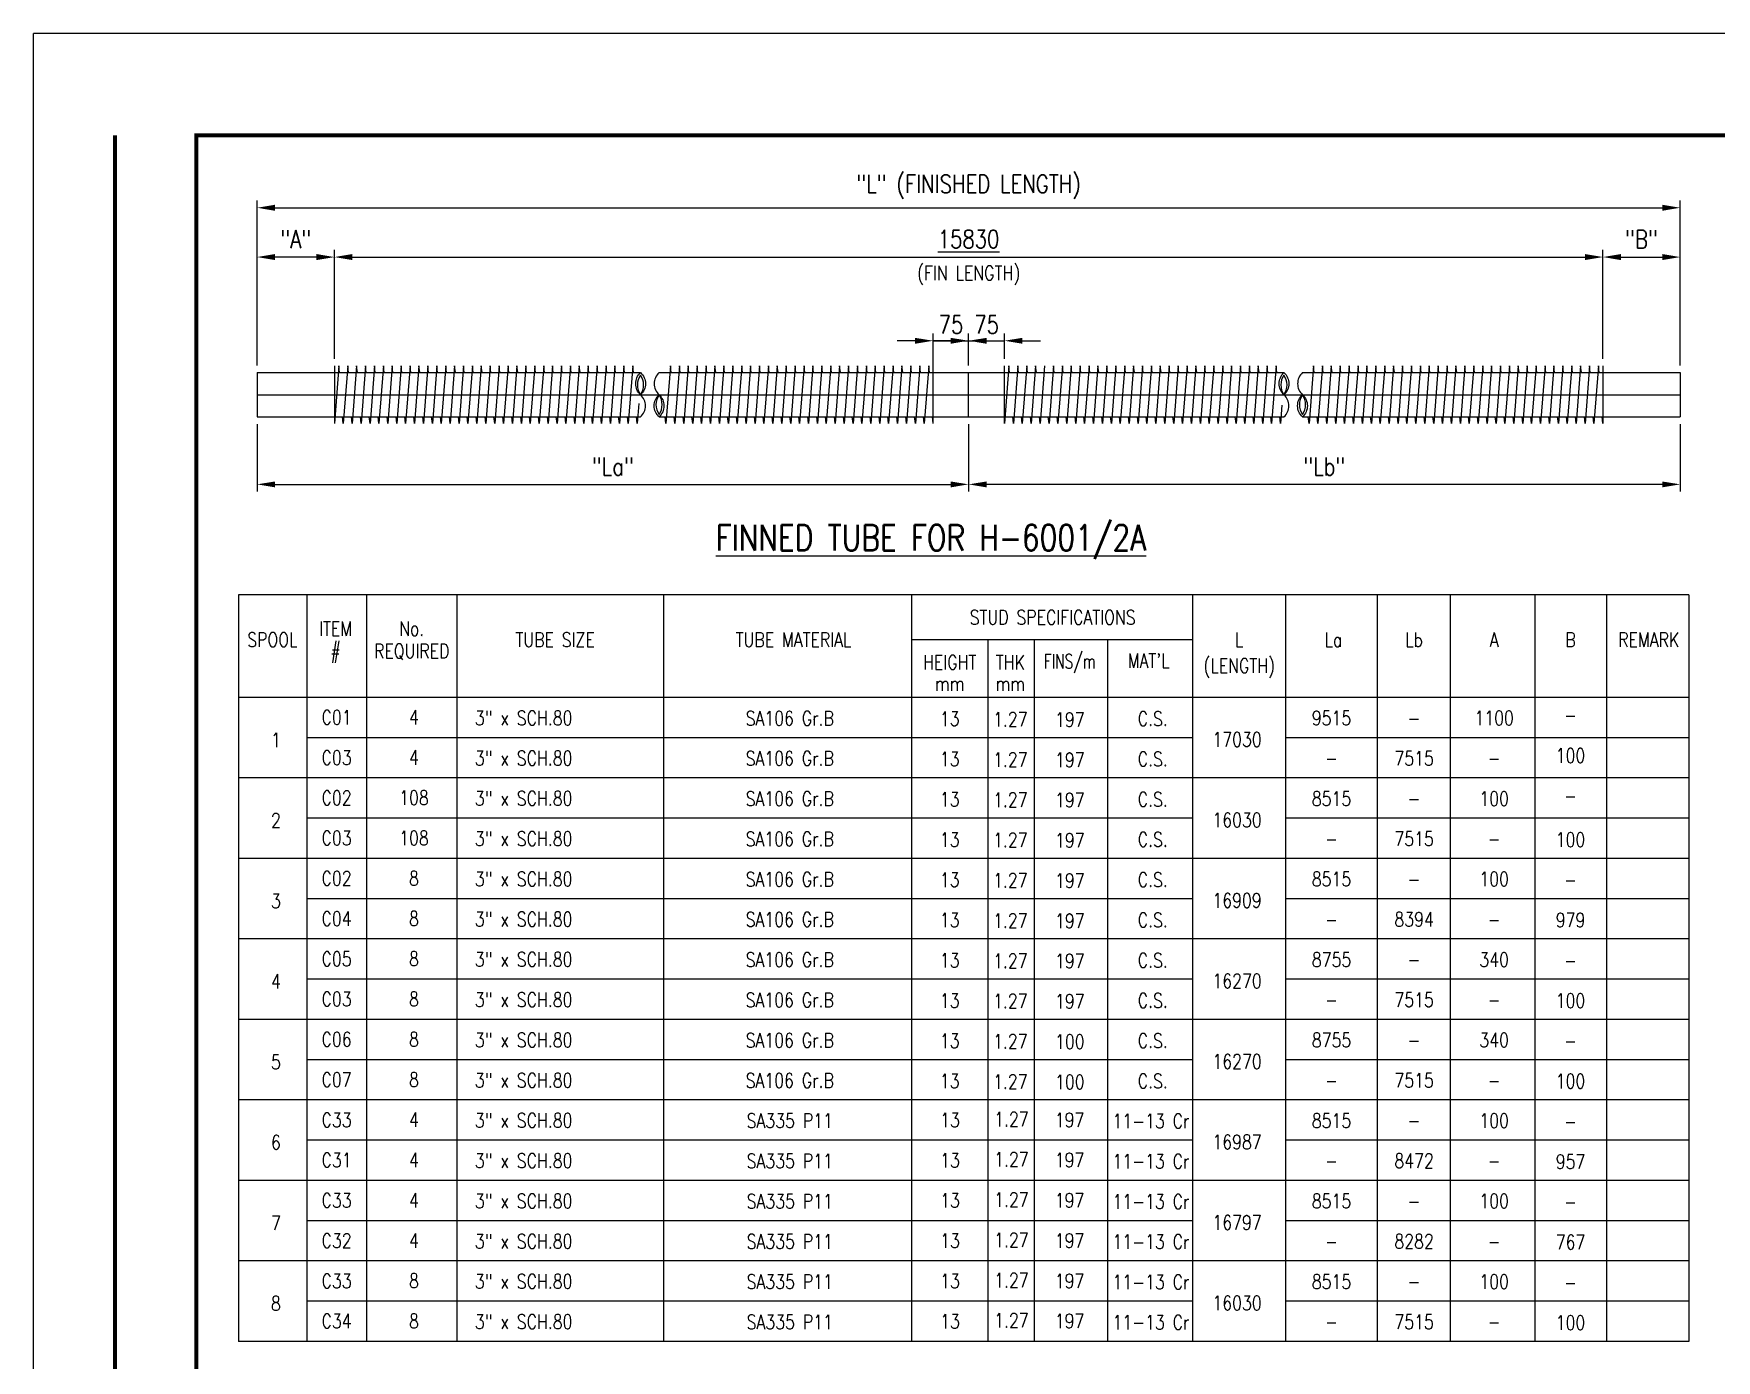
# Model space of a CAD drawing. Header units: millimetres. Extents: x 0 to 91981, y -132907 to 77676.
# Drawn here: x 53491 to 65192, y 14565 to 23794 of the extents above; entities that cross this region are included whole.
import ezdxf
from ezdxf.enums import TextEntityAlignment as Align

# ---------------------------------------------------------------- set-up
doc = ezdxf.new("R2010")
doc.units = ezdxf.units.MM
doc.header["$LTSCALE"] = 60
doc.linetypes.add('JNK-CENTER', pattern=[34, 30, -1.5, 1, -1.5])
doc.linetypes.add('JNK-PHANTOM', pattern=[15, 10, -1, 1, -1, 1, -1])
for name, color, linetype in [('CEN-R', 1, 'JNK-CENTER'), ('CON-C', 4, 'Continuous'), ('CON-G', 3, 'Continuous'), ('CON-W', 7, 'Continuous'), ('CON-Y', 2, 'Continuous'), ('fin', 7, 'Continuous'), ('PHA-W', 7, 'JNK-PHANTOM'), ('STL-OBJT', 7, 'Continuous'), ('TEXTHICK', 4, 'Continuous'), ('TEXTTHIN', 3, 'Continuous'), ('TXT-Y', 2, 'Continuous'), ('TXTD-Y', 2, 'Continuous')]:
    doc.layers.add(name, color=color, linetype=linetype)
doc.styles.add('SIMPLEX', font='simplex.shx', dxfattribs={"width": 0.8})
doc.dimstyles.new('DIM50x1', dxfattribs={"dimscale": 50, "dimtxt": 2.5, "dimasz": 2.5, "dimexe": 1, "dimexo": 1, "dimgap": 1, "dimtad": 1, "dimdec": 1, "dimdsep": 46, "dimtxsty": 'SIMPLEX', "dimcen": 0, "dimclrd": 256, "dimclre": 256, "dimclrt": 2, "dimadec": 1, "dimazin": 2, "dimtfac": 1, "dimtdec": 1, "dimtix": 1, "dimtmove": 2, "dimatfit": 2, "dimfxl": 1, "dimarcsym": 1})

# ---------------------------------------------------------------- blocks, each defined once
blk = doc.blocks.new('TITLE')
at = {"color": 7}
for p in [(841, 594.85), (0, 0)]:
    blk.add_line(p, (0, 594.85), dxfattribs=at)
at = {"color": 7, "const_width": 0.707}
for points in [[(14.15, 577.17), (14.15, 17.68)], [(823.32, 577.17), (27.94, 577.17)], [(28.29, 17.68), (28.29, 577.52)]]:
    blk.add_lwpolyline(points, dxfattribs=at)
blk = doc.blocks.new('*D493')
at = {"layer": 'CON-W', "lineweight": -2, "transparency": 16777216}
for p, q in [((55583, 21532), (55583, 22290)), ((55708, 22240), (64279, 22240)), ((64404, 21532), (64404, 22290))]:
    blk.add_line(p, q, dxfattribs=at)
at = {"layer": 'CON-W', "transparency": 16777216}
for points in [[(55708, 22261), (55708, 22219), (55583, 22240)], [(64279, 22261), (64279, 22219), (64404, 22240)]]:
    blk.add_solid(points, dxfattribs=at)
at = {"layer": 'DEFPOINTS', "color": 0, "transparency": 16777216}
for p in [(64404, 22240), (55583, 21482), (64404, 21482)]:
    blk.add_point(p, dxfattribs=at)
at = {"layer": 'CON-W', "color": 2, "transparency": 16777216, "insert": (59993, 22365), "char_height": 125, "attachment_point": 5, "style": 'SIMPLEX'}
blk.add_mtext('\\L15830', dxfattribs=at)
blk = doc.blocks.new('*D571')
at = {"layer": 'CON-W', "lineweight": -2, "transparency": 16777216}
for p, q in [((55045, 21486), (55045, 22633)), ((64941, 21486), (64941, 22633)), ((55170, 22583), (64816, 22583))]:
    blk.add_line(p, q, dxfattribs=at)
at = {"layer": 'CON-W', "transparency": 16777216}
for points in [[(55170, 22604), (55170, 22562), (55045, 22583)], [(64816, 22604), (64816, 22562), (64941, 22583)]]:
    blk.add_solid(points, dxfattribs=at)
at = {"layer": 'DEFPOINTS', "color": 0, "transparency": 16777216}
for p in [(64941, 22583), (55045, 21436), (64941, 21436)]:
    blk.add_point(p, dxfattribs=at)
at = {"layer": 'CON-W', "color": 2, "transparency": 16777216, "insert": (59993, 22728), "char_height": 125, "attachment_point": 5, "style": 'SIMPLEX'}
blk.add_mtext('"L" (FINISHED LENGTH)', dxfattribs=at)
blk = doc.blocks.new('*D572')
at = {"layer": 'CON-W', "lineweight": -2, "transparency": 16777216}
for p, q in [((55045, 21486), (55045, 22290)), ((55458, 22240), (55170, 22240)), ((55583, 21532), (55583, 22290))]:
    blk.add_line(p, q, dxfattribs=at)
at = {"layer": 'CON-W', "transparency": 16777216}
for points in [[(55170, 22261), (55170, 22219), (55045, 22240)], [(55458, 22261), (55458, 22219), (55583, 22240)]]:
    blk.add_solid(points, dxfattribs=at)
at = {"layer": 'DEFPOINTS', "color": 0, "transparency": 16777216}
for p in [(55045, 22240), (55045, 21436), (55583, 21482)]:
    blk.add_point(p, dxfattribs=at)
at = {"layer": 'CON-W', "color": 2, "transparency": 16777216, "insert": (55314, 22364), "char_height": 125, "attachment_point": 5, "style": 'SIMPLEX'}
blk.add_mtext('"A"', dxfattribs=at)
blk = doc.blocks.new('*D573')
at = {"layer": 'CON-W', "lineweight": -2, "transparency": 16777216}
for p, q in [((64404, 21532), (64404, 22290)), ((64529, 22240), (64816, 22240)), ((64941, 21486), (64941, 22290))]:
    blk.add_line(p, q, dxfattribs=at)
at = {"layer": 'CON-W', "transparency": 16777216}
for points in [[(64529, 22261), (64529, 22219), (64404, 22240)], [(64816, 22261), (64816, 22219), (64941, 22240)]]:
    blk.add_solid(points, dxfattribs=at)
at = {"layer": 'DEFPOINTS', "color": 0, "transparency": 16777216}
for p in [(64941, 22240), (64404, 21482), (64941, 21436)]:
    blk.add_point(p, dxfattribs=at)
at = {"layer": 'CON-W', "color": 2, "transparency": 16777216, "insert": (64672, 22364), "char_height": 125, "attachment_point": 5, "style": 'SIMPLEX'}
blk.add_mtext('"B"', dxfattribs=at)
blk = doc.blocks.new('*D574')
at = {"layer": 'CON-W', "lineweight": -2, "transparency": 16777216}
for p, q in [((55045, 21078), (55045, 20609)), ((59993, 21078), (59993, 20609)), ((55170, 20659), (59868, 20659))]:
    blk.add_line(p, q, dxfattribs=at)
at = {"layer": 'CON-W', "transparency": 16777216}
for points in [[(55170, 20679), (55170, 20638), (55045, 20659)], [(59868, 20679), (59868, 20638), (59993, 20659)]]:
    blk.add_solid(points, dxfattribs=at)
at = {"layer": 'DEFPOINTS', "color": 0, "transparency": 16777216}
for p in [(55045, 21128), (59993, 21128), (59993, 20659)]:
    blk.add_point(p, dxfattribs=at)
at = {"layer": 'CON-W', "color": 2, "transparency": 16777216, "insert": (57519, 20783), "char_height": 125, "attachment_point": 5, "style": 'SIMPLEX'}
blk.add_mtext('"La"', dxfattribs=at)
blk = doc.blocks.new('*D494')
at = {"layer": 'CON-W', "lineweight": -2, "transparency": 16777216}
for p, q in [((59993, 21078), (59993, 20609)), ((64941, 21078), (64941, 20609)), ((64816, 20659), (60118, 20659))]:
    blk.add_line(p, q, dxfattribs=at)
at = {"layer": 'CON-W', "transparency": 16777216}
for points in [[(60118, 20679), (60118, 20638), (59993, 20659)], [(64816, 20679), (64816, 20638), (64941, 20659)]]:
    blk.add_solid(points, dxfattribs=at)
at = {"layer": 'DEFPOINTS', "color": 0, "transparency": 16777216}
for p in [(59993, 21128), (64941, 21128), (59993, 20659)]:
    blk.add_point(p, dxfattribs=at)
at = {"layer": 'CON-W', "color": 2, "transparency": 16777216, "insert": (62467, 20783), "char_height": 125, "attachment_point": 5, "style": 'SIMPLEX'}
blk.add_mtext('"Lb"', dxfattribs=at)
blk = doc.blocks.new('pipesece')
at = {"layer": 'CON-W'}
blk.add_lwpolyline([(0.5, 0, 0.44), (0, 0, -0.44), (-0.5, 0, -0.44), (0, 0)], format="xyb", dxfattribs=at)
blk.add_lwpolyline([(-0.446, 0, 0.31383), (0, 0, 0.31383)], format="xyb", close=True, dxfattribs=at)
blk = doc.blocks.new('*D575')
at = {"layer": 'CON-W', "lineweight": -2, "transparency": 16777216}
for p, q in [((59621, 21658), (59496, 21658)), ((59746, 21486), (59746, 21708)), ((59746, 21658), (59993, 21658)), ((59993, 21486), (59993, 21708)), ((60118, 21658), (60243, 21658))]:
    blk.add_line(p, q, dxfattribs=at)
at = {"layer": 'CON-W', "transparency": 16777216}
for points in [[(59621, 21678), (59621, 21637), (59746, 21658)], [(60118, 21678), (60118, 21637), (59993, 21658)]]:
    blk.add_solid(points, dxfattribs=at)
at = {"layer": 'DEFPOINTS', "color": 0, "transparency": 16777216}
for p in [(59993, 21658), (59746, 21436), (59993, 21436)]:
    blk.add_point(p, dxfattribs=at)
at = {"layer": 'CON-W', "color": 2, "transparency": 16777216, "insert": (59870, 21770), "char_height": 125, "attachment_point": 5, "style": 'SIMPLEX'}
blk.add_mtext('75', dxfattribs=at)
blk = doc.blocks.new('*D576')
at = {"layer": 'CON-W', "lineweight": -2, "transparency": 16777216}
for p, q in [((59868, 21658), (59743, 21658)), ((59993, 21486), (59993, 21708)), ((59993, 21658), (60242, 21658)), ((60242, 21532), (60242, 21708)), ((60367, 21658), (60492, 21658))]:
    blk.add_line(p, q, dxfattribs=at)
at = {"layer": 'CON-W', "transparency": 16777216}
for points in [[(59868, 21678), (59868, 21637), (59993, 21658)], [(60367, 21678), (60367, 21637), (60242, 21658)]]:
    blk.add_solid(points, dxfattribs=at)
at = {"layer": 'DEFPOINTS', "color": 0, "transparency": 16777216}
for p in [(60242, 21658), (59993, 21436), (60242, 21482)]:
    blk.add_point(p, dxfattribs=at)
at = {"layer": 'CON-W', "color": 2, "transparency": 16777216, "insert": (60118, 21770), "char_height": 125, "attachment_point": 5, "style": 'SIMPLEX'}
blk.add_mtext('75', dxfattribs=at)

msp = doc.modelspace()

# ---------------------------------------------------------------- linework, layer by layer
at = {"layer": 'CEN-R', "ltscale": 50}
msp.add_line((55045.41291, 21282.10026), (64940.72719, 21282.10026), dxfattribs=at)
at = {"layer": 'CON-G'}
for p, q in [((61549.32687, 19578.01604), (59596.77198, 19578.01604)), ((65000.50788, 19176.78249), (54916.17845, 19176.78249))]:
    msp.add_line(p, q, dxfattribs=at)
at = {"layer": 'CON-W'}
for p, q in [((59746.33112, 21081.78026), (59746.33112, 21482.42026)), ((59993.07005, 21128.22598), (59993.07005, 21435.97455)), ((60242.29448, 21081.78026), (60242.29448, 21482.42026)), ((61549.32687, 18896.78249), (55390.22608, 18896.78249)), ((61549.32687, 18896.78249), (55390.22608, 18896.78249)), ((65000.50788, 18896.78249), (62196.38854, 18896.78249)), ((65000.50788, 18896.78249), (62196.38854, 18896.78249)), ((63039.09264, 18616.78249), (54916.17845, 18616.78249)), ((65000.50788, 18616.78249), (62196.38854, 18616.78249)), ((61549.32687, 18336.78249), (55390.22608, 18336.78249)), ((65000.50788, 18336.78249), (62196.38854, 18336.78249)), ((65000.50788, 18056.78249), (54916.17845, 18056.78249)), ((61549.32687, 17776.78249), (55390.22608, 17776.78249)), ((65000.50788, 17776.78249), (62196.38854, 17776.78249)), ((65000.50788, 17496.78249), (54916.17845, 17496.78249)), ((61549.32687, 17216.78249), (55390.22608, 17216.78249)), ((65000.50788, 17216.78249), (62196.38854, 17216.78249)), ((65000.50788, 16936.78249), (54916.17845, 16936.78249)), ((61549.32687, 16656.78249), (55390.22608, 16656.78249)), ((65000.50788, 16656.78249), (62196.38854, 16656.78249)), ((65000.50788, 16376.78249), (54916.17845, 16376.78249)), ((61549.32687, 16096.78249), (55390.22608, 16096.78249)), ((65000.50788, 16096.78249), (62196.38854, 16096.78249)), ((65000.50788, 15816.78249), (54916.17845, 15816.78249)), ((61549.32687, 15536.78249), (55390.22608, 15536.78249)), ((65000.50788, 15536.78249), (62196.38854, 15536.78249)), ((65000.50788, 15256.78249), (54916.17845, 15256.78249)), ((61549.32687, 14976.78249), (55390.22608, 14976.78249)), ((65000.50788, 14976.78249), (62196.38854, 14976.78249))]:
    msp.add_line(p, q, dxfattribs=at)
at = {"layer": 'CON-Y'}
for p, q in [((55806.90046, 19891.35507), (55806.90046, 14696.78249)), ((56433.57851, 19891.35507), (56433.57851, 14696.78249)), ((61549.32687, 19891.35507), (61549.32687, 14696.78249)), ((63929.14234, 19891.35507), (63929.14234, 14696.78249)), ((64427.70756, 19891.35507), (64427.70756, 14696.78249))]:
    msp.add_line(p, q, dxfattribs=at)
at = {"layer": 'fin'}
for p, q in [((55582.55576, 21482.42026), (55582.55576, 21081.78026)), ((55613.51957, 21482.42026), (55582.55576, 21081.78026)), ((55618.51374, 21435.97455), (55613.51957, 21482.42026)), ((55675.44719, 21482.42026), (55644.48338, 21081.78026)), ((55680.44136, 21435.97455), (55675.44719, 21482.42026)), ((55737.37481, 21482.42026), (55706.411, 21081.78026)), ((55742.36898, 21435.97455), (55737.37481, 21482.42026)), ((55799.30243, 21482.42026), (55768.33862, 21081.78026)), ((55804.29659, 21435.97455), (55799.30243, 21482.42026)), ((55861.23005, 21482.42026), (55830.26624, 21081.78026)), ((55866.22421, 21435.97455), (55861.23005, 21482.42026)), ((55923.15767, 21482.42026), (55892.19386, 21081.78026)), ((55928.15183, 21435.97455), (55923.15767, 21482.42026)), ((55985.08529, 21482.42026), (55954.12148, 21081.78026)), ((55990.07945, 21435.97455), (55985.08529, 21482.42026)), ((56047.01291, 21482.42026), (56016.0491, 21081.78026)), ((56052.00707, 21435.97455), (56047.01291, 21482.42026)), ((56108.94053, 21482.42026), (56077.97672, 21081.78026)), ((56113.93469, 21435.97455), (56108.94053, 21482.42026)), ((56170.86815, 21482.42026), (56139.90434, 21081.78026)), ((56175.86231, 21435.97455), (56170.86815, 21482.42026)), ((56232.79576, 21482.42026), (56201.83196, 21081.78026)), ((56237.78993, 21435.97455), (56232.79576, 21482.42026)), ((56294.72338, 21482.42026), (56263.75957, 21081.78026)), ((56299.71755, 21435.97455), (56294.72338, 21482.42026)), ((56356.651, 21482.42026), (56325.68719, 21081.78026)), ((56361.64517, 21435.97455), (56356.651, 21482.42026)), ((56418.57862, 21482.42026), (56387.61481, 21081.78026)), ((56423.57278, 21435.97455), (56418.57862, 21482.42026)), ((56480.50624, 21482.42026), (56449.54243, 21081.78026)), ((56485.5004, 21435.97455), (56480.50624, 21482.42026)), ((56542.43386, 21482.42026), (56511.47005, 21081.78026)), ((56547.42802, 21435.97455), (56542.43386, 21482.42026)), ((56604.36148, 21482.42026), (56573.39767, 21081.78026)), ((56609.35564, 21435.97455), (56604.36148, 21482.42026)), ((56666.2891, 21482.42026), (56635.32529, 21081.78026)), ((56671.28326, 21435.97455), (56666.2891, 21482.42026)), ((56728.21672, 21482.42026), (56697.25291, 21081.78026)), ((56733.21088, 21435.97455), (56728.21672, 21482.42026)), ((56790.14434, 21482.42026), (56759.18053, 21081.78026)), ((56795.1385, 21435.97455), (56790.14434, 21482.42026)), ((56852.07196, 21482.42026), (56821.10815, 21081.78026)), ((56857.06612, 21435.97455), (56852.07196, 21482.42026)), ((56913.99957, 21482.42026), (56883.03576, 21081.78026)), ((56918.99374, 21435.97455), (56913.99957, 21482.42026)), ((56975.92719, 21482.42026), (56944.96338, 21081.78026)), ((56980.92136, 21435.97455), (56975.92719, 21482.42026)), ((57037.85481, 21482.42026), (57006.891, 21081.78026)), ((57042.84898, 21435.97455), (57037.85481, 21482.42026)), ((57099.78243, 21482.42026), (57068.81862, 21081.78026)), ((57104.77659, 21435.97455), (57099.78243, 21482.42026)), ((57161.71005, 21482.42026), (57130.74624, 21081.78026)), ((57166.70421, 21435.97455), (57161.71005, 21482.42026)), ((57223.63767, 21482.42026), (57192.67386, 21081.78026)), ((57228.63183, 21435.97455), (57223.63767, 21482.42026)), ((57285.56529, 21482.42026), (57254.60148, 21081.78026)), ((57290.55945, 21435.97455), (57285.56529, 21482.42026)), ((57347.49291, 21482.42026), (57316.5291, 21081.78026)), ((57352.48707, 21435.97455), (57347.49291, 21482.42026)), ((57409.42053, 21482.42026), (57378.45672, 21081.78026)), ((57414.41469, 21435.97455), (57409.42053, 21482.42026)), ((57471.34815, 21482.42026), (57440.38434, 21081.78026)), ((57476.34231, 21435.97455), (57471.34815, 21482.42026)), ((57533.27576, 21482.42026), (57502.31196, 21081.78026)), ((57538.26993, 21435.97455), (57533.27576, 21482.42026)), ((57595.20338, 21482.42026), (57564.23957, 21081.78026)), ((57600.19755, 21435.97455), (57595.20338, 21482.42026)), ((57657.131, 21482.42026), (57626.16719, 21081.78026)), ((57662.12517, 21435.97455), (57657.131, 21482.42026)), ((57919.46636, 21482.42026), (57888.50255, 21081.78026)), ((57924.46052, 21435.97455), (57919.46636, 21482.42026)), ((57981.39398, 21482.42026), (57950.43017, 21081.78026)), ((57986.38814, 21435.97455), (57981.39398, 21482.42026)), ((58043.3216, 21482.42026), (58012.35779, 21081.78026)), ((58048.31576, 21435.97455), (58043.3216, 21482.42026)), ((58105.24921, 21482.42026), (58074.2854, 21081.78026)), ((58110.24338, 21435.97455), (58105.24921, 21482.42026)), ((58167.17683, 21482.42026), (58136.21302, 21081.78026)), ((58172.171, 21435.97455), (58167.17683, 21482.42026)), ((58229.10445, 21482.42026), (58198.14064, 21081.78026)), ((58234.09862, 21435.97455), (58229.10445, 21482.42026)), ((58291.03207, 21482.42026), (58260.06826, 21081.78026)), ((58296.02623, 21435.97455), (58291.03207, 21482.42026)), ((58352.95969, 21482.42026), (58321.99588, 21081.78026)), ((58357.95385, 21435.97455), (58352.95969, 21482.42026)), ((58414.88731, 21482.42026), (58383.9235, 21081.78026)), ((58419.88147, 21435.97455), (58414.88731, 21482.42026)), ((58476.81493, 21482.42026), (58445.85112, 21081.78026)), ((58481.80909, 21435.97455), (58476.81493, 21482.42026)), ((58538.74255, 21482.42026), (58507.77874, 21081.78026)), ((58543.73671, 21435.97455), (58538.74255, 21482.42026)), ((58600.67017, 21482.42026), (58569.70636, 21081.78026)), ((58605.66433, 21435.97455), (58600.67017, 21482.42026)), ((58662.59779, 21482.42026), (58631.63398, 21081.78026)), ((58667.59195, 21435.97455), (58662.59779, 21482.42026)), ((58724.5254, 21482.42026), (58693.5616, 21081.78026)), ((58729.51957, 21435.97455), (58724.5254, 21482.42026)), ((58786.45302, 21482.42026), (58755.48921, 21081.78026)), ((58791.44719, 21435.97455), (58786.45302, 21482.42026)), ((58848.38064, 21482.42026), (58817.41683, 21081.78026)), ((58853.37481, 21435.97455), (58848.38064, 21482.42026)), ((58910.30826, 21482.42026), (58879.34445, 21081.78026)), ((58915.30242, 21435.97455), (58910.30826, 21482.42026)), ((58972.23588, 21482.42026), (58941.27207, 21081.78026)), ((58977.23004, 21435.97455), (58972.23588, 21482.42026)), ((59034.1635, 21482.42026), (59003.19969, 21081.78026)), ((59039.15766, 21435.97455), (59034.1635, 21482.42026)), ((59096.09112, 21482.42026), (59065.12731, 21081.78026)), ((59101.08528, 21435.97455), (59096.09112, 21482.42026)), ((59158.01874, 21482.42026), (59127.05493, 21081.78026)), ((59163.0129, 21435.97455), (59158.01874, 21482.42026)), ((59219.94636, 21482.42026), (59188.98255, 21081.78026)), ((59224.94052, 21435.97455), (59219.94636, 21482.42026)), ((59281.87398, 21482.42026), (59250.91017, 21081.78026)), ((59286.86814, 21435.97455), (59281.87398, 21482.42026)), ((59343.8016, 21482.42026), (59312.83779, 21081.78026)), ((59348.79576, 21435.97455), (59343.8016, 21482.42026)), ((59405.72921, 21482.42026), (59374.7654, 21081.78026)), ((59410.72338, 21435.97455), (59405.72921, 21482.42026)), ((59467.65683, 21482.42026), (59436.69302, 21081.78026)), ((59472.651, 21435.97455), (59467.65683, 21482.42026)), ((59529.58445, 21482.42026), (59498.62064, 21081.78026)), ((59534.57862, 21435.97455), (59529.58445, 21482.42026)), ((59591.51207, 21482.42026), (59560.54826, 21081.78026)), ((59596.50623, 21435.97455), (59591.51207, 21482.42026)), ((59653.43969, 21482.42026), (59622.47588, 21081.78026)), ((59658.43385, 21435.97455), (59653.43969, 21482.42026)), ((59715.36731, 21482.42026), (59684.4035, 21081.78026)), ((59720.36147, 21435.97455), (59715.36731, 21482.42026)), ((60273.25829, 21482.42026), (60242.29448, 21081.78026)), ((60278.25245, 21435.97455), (60273.25829, 21482.42026)), ((60335.18591, 21482.42026), (60304.2221, 21081.78026)), ((60340.18007, 21435.97455), (60335.18591, 21482.42026)), ((60397.11353, 21482.42026), (60366.14972, 21081.78026)), ((60402.10769, 21435.97455), (60397.11353, 21482.42026)), ((60459.04115, 21482.42026), (60428.07734, 21081.78026)), ((60464.03531, 21435.97455), (60459.04115, 21482.42026)), ((60520.96877, 21482.42026), (60490.00496, 21081.78026)), ((60582.89639, 21482.42026), (60551.93258, 21081.78026)), ((60587.89055, 21435.97455), (60582.89639, 21482.42026)), ((60644.824, 21482.42026), (60613.86019, 21081.78026)), ((60649.81817, 21435.97455), (60644.824, 21482.42026)), ((60706.75162, 21482.42026), (60675.78781, 21081.78026)), ((60711.74579, 21435.97455), (60706.75162, 21482.42026)), ((60768.67924, 21482.42026), (60737.71543, 21081.78026)), ((60773.67341, 21435.97455), (60768.67924, 21482.42026)), ((60830.60686, 21482.42026), (60799.64305, 21081.78026)), ((60835.60102, 21435.97455), (60830.60686, 21482.42026)), ((60892.53448, 21482.42026), (60861.57067, 21081.78026)), ((60897.52864, 21435.97455), (60892.53448, 21482.42026)), ((60954.4621, 21482.42026), (60923.49829, 21081.78026)), ((60959.45626, 21435.97455), (60954.4621, 21482.42026)), ((61016.38972, 21482.42026), (60985.42591, 21081.78026)), ((61021.38388, 21435.97455), (61016.38972, 21482.42026)), ((61078.31734, 21482.42026), (61047.35353, 21081.78026)), ((61083.3115, 21435.97455), (61078.31734, 21482.42026)), ((61140.24496, 21482.42026), (61109.28115, 21081.78026)), ((61145.23912, 21435.97455), (61140.24496, 21482.42026)), ((61202.17258, 21482.42026), (61171.20877, 21081.78026)), ((61207.16674, 21435.97455), (61202.17258, 21482.42026)), ((61264.10019, 21482.42026), (61233.13639, 21081.78026)), ((61269.09436, 21435.97455), (61264.10019, 21482.42026)), ((61326.02781, 21482.42026), (61295.064, 21081.78026)), ((61331.02198, 21435.97455), (61326.02781, 21482.42026)), ((61387.95543, 21482.42026), (61356.99162, 21081.78026)), ((61392.9496, 21435.97455), (61387.95543, 21482.42026)), ((61449.88305, 21482.42026), (61418.91924, 21081.78026)), ((61454.87721, 21435.97455), (61449.88305, 21482.42026)), ((61511.81067, 21482.42026), (61480.84686, 21081.78026)), ((61516.80483, 21435.97455), (61511.81067, 21482.42026)), ((61573.73829, 21482.42026), (61542.77448, 21081.78026)), ((61578.73245, 21435.97455), (61573.73829, 21482.42026)), ((61635.66591, 21482.42026), (61604.7021, 21081.78026)), ((61640.66007, 21435.97455), (61635.66591, 21482.42026)), ((61697.59353, 21482.42026), (61666.62972, 21081.78026)), ((61702.58769, 21435.97455), (61697.59353, 21482.42026)), ((61759.52115, 21482.42026), (61728.55734, 21081.78026)), ((61764.51531, 21435.97455), (61759.52115, 21482.42026)), ((61821.44877, 21482.42026), (61790.48496, 21081.78026)), ((61826.44293, 21435.97455), (61821.44877, 21482.42026)), ((61883.37639, 21482.42026), (61852.41258, 21081.78026)), ((61888.37055, 21435.97455), (61883.37639, 21482.42026)), ((61945.304, 21482.42026), (61914.34019, 21081.78026)), ((61950.29817, 21435.97455), (61945.304, 21482.42026)), ((62007.23162, 21482.42026), (61976.26781, 21081.78026)), ((62012.22579, 21435.97455), (62007.23162, 21482.42026)), ((62069.15924, 21482.42026), (62038.19543, 21081.78026)), ((62074.15341, 21435.97455), (62069.15924, 21482.42026)), ((62131.08686, 21482.42026), (62100.12305, 21081.78026)), ((62136.08102, 21435.97455), (62131.08686, 21482.42026)), ((62390.93672, 21482.42026), (62359.97291, 21081.78026)), ((62395.93088, 21435.97455), (62390.93672, 21482.42026)), ((62452.86434, 21482.42026), (62421.90053, 21081.78026)), ((62457.8585, 21435.97455), (62452.86434, 21482.42026)), ((62514.79196, 21482.42026), (62483.82815, 21081.78026)), ((62519.78612, 21435.97455), (62514.79196, 21482.42026)), ((62576.71957, 21482.42026), (62545.75576, 21081.78026)), ((62581.71374, 21435.97455), (62576.71957, 21482.42026)), ((62638.64719, 21482.42026), (62607.68338, 21081.78026)), ((62643.64136, 21435.97455), (62638.64719, 21482.42026)), ((62700.57481, 21482.42026), (62669.611, 21081.78026)), ((62705.56898, 21435.97455), (62700.57481, 21482.42026)), ((62762.50243, 21482.42026), (62731.53862, 21081.78026)), ((62767.49659, 21435.97455), (62762.50243, 21482.42026)), ((62824.43005, 21482.42026), (62793.46624, 21081.78026)), ((62829.42421, 21435.97455), (62824.43005, 21482.42026)), ((62886.35767, 21482.42026), (62855.39386, 21081.78026)), ((62891.35183, 21435.97455), (62886.35767, 21482.42026)), ((62948.28529, 21482.42026), (62917.32148, 21081.78026)), ((62953.27945, 21435.97455), (62948.28529, 21482.42026)), ((63010.21291, 21482.42026), (62979.2491, 21081.78026)), ((63015.20707, 21435.97455), (63010.21291, 21482.42026)), ((63072.14053, 21482.42026), (63041.17672, 21081.78026)), ((63077.13469, 21435.97455), (63072.14053, 21482.42026)), ((63134.06815, 21482.42026), (63103.10434, 21081.78026)), ((63139.06231, 21435.97455), (63134.06815, 21482.42026)), ((63195.99576, 21482.42026), (63165.03196, 21081.78026)), ((63200.98993, 21435.97455), (63195.99576, 21482.42026)), ((63257.92338, 21482.42026), (63226.95957, 21081.78026)), ((63262.91755, 21435.97455), (63257.92338, 21482.42026)), ((63319.851, 21482.42026), (63288.88719, 21081.78026)), ((63324.84517, 21435.97455), (63319.851, 21482.42026)), ((63381.77862, 21482.42026), (63350.81481, 21081.78026)), ((63386.77278, 21435.97455), (63381.77862, 21482.42026)), ((63443.70624, 21482.42026), (63412.74243, 21081.78026)), ((63448.7004, 21435.97455), (63443.70624, 21482.42026)), ((63505.63386, 21482.42026), (63474.67005, 21081.78026)), ((63510.62802, 21435.97455), (63505.63386, 21482.42026)), ((63567.56148, 21482.42026), (63536.59767, 21081.78026)), ((63572.55564, 21435.97455), (63567.56148, 21482.42026)), ((63629.4891, 21482.42026), (63598.52529, 21081.78026)), ((63634.48326, 21435.97455), (63629.4891, 21482.42026)), ((63691.41672, 21482.42026), (63660.45291, 21081.78026)), ((63696.41088, 21435.97455), (63691.41672, 21482.42026)), ((63753.34434, 21482.42026), (63722.38053, 21081.78026)), ((63758.3385, 21435.97455), (63753.34434, 21482.42026)), ((63815.27196, 21482.42026), (63784.30815, 21081.78026)), ((63820.26612, 21435.97455), (63815.27196, 21482.42026)), ((63877.19957, 21482.42026), (63846.23576, 21081.78026)), ((63882.19374, 21435.97455), (63877.19957, 21482.42026)), ((63939.12719, 21482.42026), (63908.16338, 21081.78026)), ((63944.12136, 21435.97455), (63939.12719, 21482.42026)), ((64001.05481, 21482.42026), (63970.091, 21081.78026)), ((64006.04898, 21435.97455), (64001.05481, 21482.42026)), ((64062.98243, 21482.42026), (64032.01862, 21081.78026)), ((64067.97659, 21435.97455), (64062.98243, 21482.42026)), ((64124.91005, 21482.42026), (64093.94624, 21081.78026)), ((64129.90421, 21435.97455), (64124.91005, 21482.42026)), ((64186.83767, 21482.42026), (64155.87386, 21081.78026)), ((64191.83183, 21435.97455), (64186.83767, 21482.42026)), ((64248.76529, 21482.42026), (64217.80148, 21081.78026)), ((64253.75945, 21435.97455), (64248.76529, 21482.42026)), ((64310.69291, 21482.42026), (64279.7291, 21081.78026)), ((64315.68707, 21435.97455), (64310.69291, 21482.42026)), ((64372.62053, 21482.42026), (64341.65672, 21081.78026)), ((64377.61469, 21435.97455), (64372.62053, 21482.42026)), ((64403.58434, 21482.42026), (64403.58434, 21081.78026)), ((57699.62129, 21220.79109), (57688.09481, 21081.78026)), ((62171.95187, 21209.89159), (62162.05067, 21081.78026)), ((55644.48338, 21081.78026), (55639.48922, 21128.22598)), ((55706.411, 21081.78026), (55701.41684, 21128.22598)), ((55768.33862, 21081.78026), (55763.34446, 21128.22598)), ((55830.26624, 21081.78026), (55825.27208, 21128.22598)), ((55892.19386, 21081.78026), (55887.1997, 21128.22598)), ((55954.12148, 21081.78026), (55949.12732, 21128.22598)), ((56016.0491, 21081.78026), (56011.05494, 21128.22598)), ((56077.97672, 21081.78026), (56072.98255, 21128.22598)), ((56139.90434, 21081.78026), (56134.91017, 21128.22598)), ((56201.83196, 21081.78026), (56196.83779, 21128.22598)), ((56263.75957, 21081.78026), (56258.76541, 21128.22598)), ((56325.68719, 21081.78026), (56320.69303, 21128.22598)), ((56387.61481, 21081.78026), (56382.62065, 21128.22598)), ((56449.54243, 21081.78026), (56444.54827, 21128.22598)), ((56511.47005, 21081.78026), (56506.47589, 21128.22598)), ((56573.39767, 21081.78026), (56568.40351, 21128.22598)), ((56635.32529, 21081.78026), (56630.33113, 21128.22598)), ((56697.25291, 21081.78026), (56692.25874, 21128.22598)), ((56759.18053, 21081.78026), (56754.18636, 21128.22598)), ((56821.10815, 21081.78026), (56816.11398, 21128.22598)), ((56883.03576, 21081.78026), (56878.0416, 21128.22598)), ((56944.96338, 21081.78026), (56939.96922, 21128.22598)), ((57006.891, 21081.78026), (57001.89684, 21128.22598)), ((57068.81862, 21081.78026), (57063.82446, 21128.22598)), ((57130.74624, 21081.78026), (57125.75208, 21128.22598)), ((57192.67386, 21081.78026), (57187.6797, 21128.22598)), ((57254.60148, 21081.78026), (57249.60732, 21128.22598)), ((57316.5291, 21081.78026), (57311.53494, 21128.22598)), ((57378.45672, 21081.78026), (57373.46255, 21128.22598)), ((57440.38434, 21081.78026), (57435.39017, 21128.22598)), ((57502.31196, 21081.78026), (57497.31779, 21128.22598)), ((57564.23957, 21081.78026), (57559.24541, 21128.22598)), ((57626.16719, 21081.78026), (57621.17303, 21128.22598)), ((57688.09481, 21081.78026), (57683.10065, 21128.22598)), ((57888.50255, 21081.78026), (57883.50838, 21128.22598)), ((57950.43017, 21081.78026), (57945.436, 21128.22598)), ((58012.35779, 21081.78026), (58007.36362, 21128.22598)), ((58074.2854, 21081.78026), (58069.29124, 21128.22598)), ((58136.21302, 21081.78026), (58131.21886, 21128.22598)), ((58198.14064, 21081.78026), (58193.14648, 21128.22598)), ((58260.06826, 21081.78026), (58255.0741, 21128.22598)), ((58321.99588, 21081.78026), (58317.00172, 21128.22598)), ((58383.9235, 21081.78026), (58378.92934, 21128.22598)), ((58445.85112, 21081.78026), (58440.85696, 21128.22598)), ((58507.77874, 21081.78026), (58502.78458, 21128.22598)), ((58569.70636, 21081.78026), (58564.71219, 21128.22598)), ((58631.63398, 21081.78026), (58626.63981, 21128.22598)), ((58693.5616, 21081.78026), (58688.56743, 21128.22598)), ((58755.48921, 21081.78026), (58750.49505, 21128.22598)), ((58817.41683, 21081.78026), (58812.42267, 21128.22598)), ((58879.34445, 21081.78026), (58874.35029, 21128.22598)), ((58941.27207, 21081.78026), (58936.27791, 21128.22598)), ((59003.19969, 21081.78026), (58998.20553, 21128.22598)), ((59065.12731, 21081.78026), (59060.13315, 21128.22598)), ((59127.05493, 21081.78026), (59122.06077, 21128.22598)), ((59188.98255, 21081.78026), (59183.98838, 21128.22598)), ((59250.91017, 21081.78026), (59245.916, 21128.22598)), ((59312.83779, 21081.78026), (59307.84362, 21128.22598)), ((59374.7654, 21081.78026), (59369.77124, 21128.22598)), ((59436.69302, 21081.78026), (59431.69886, 21128.22598)), ((59498.62064, 21081.78026), (59493.62648, 21128.22598)), ((59560.54826, 21081.78026), (59555.5541, 21128.22598)), ((59622.47588, 21081.78026), (59617.48172, 21128.22598)), ((59684.4035, 21081.78026), (59679.40934, 21128.22598)), ((59746.33112, 21081.78026), (59741.33696, 21128.22598)), ((60304.2221, 21081.78026), (60299.22794, 21128.22598)), ((60366.14972, 21081.78026), (60361.15556, 21128.22598)), ((60428.07734, 21081.78026), (60423.08318, 21128.22598)), ((60490.00496, 21081.78026), (60485.01079, 21128.22598)), ((60551.93258, 21081.78026), (60546.93841, 21128.22598)), ((60613.86019, 21081.78026), (60608.86603, 21128.22598)), ((60675.78781, 21081.78026), (60670.79365, 21128.22598)), ((60737.71543, 21081.78026), (60732.72127, 21128.22598)), ((60799.64305, 21081.78026), (60794.64889, 21128.22598)), ((60861.57067, 21081.78026), (60856.57651, 21128.22598)), ((60923.49829, 21081.78026), (60918.50413, 21128.22598)), ((60985.42591, 21081.78026), (60980.43175, 21128.22598)), ((61047.35353, 21081.78026), (61042.35937, 21128.22598)), ((61109.28115, 21081.78026), (61104.28698, 21128.22598)), ((61171.20877, 21081.78026), (61166.2146, 21128.22598)), ((61233.13639, 21081.78026), (61228.14222, 21128.22598)), ((61295.064, 21081.78026), (61290.06984, 21128.22598)), ((61356.99162, 21081.78026), (61351.99746, 21128.22598)), ((61418.91924, 21081.78026), (61413.92508, 21128.22598)), ((61480.84686, 21081.78026), (61475.8527, 21128.22598)), ((61542.77448, 21081.78026), (61537.78032, 21128.22598)), ((61604.7021, 21081.78026), (61599.70794, 21128.22598)), ((61666.62972, 21081.78026), (61661.63556, 21128.22598)), ((61728.55734, 21081.78026), (61723.56318, 21128.22598)), ((61790.48496, 21081.78026), (61785.49079, 21128.22598)), ((61852.41258, 21081.78026), (61847.41841, 21128.22598)), ((61914.34019, 21081.78026), (61909.34603, 21128.22598)), ((61976.26781, 21081.78026), (61971.27365, 21128.22598)), ((62038.19543, 21081.78026), (62033.20127, 21128.22598)), ((62100.12305, 21081.78026), (62095.12889, 21128.22598)), ((62162.05067, 21081.78026), (62157.05651, 21128.22598)), ((62359.97291, 21081.78026), (62354.97874, 21128.22598)), ((62421.90053, 21081.78026), (62416.90636, 21128.22598)), ((62483.82815, 21081.78026), (62478.83398, 21128.22598)), ((62545.75576, 21081.78026), (62540.7616, 21128.22598)), ((62607.68338, 21081.78026), (62602.68922, 21128.22598)), ((62669.611, 21081.78026), (62664.61684, 21128.22598)), ((62731.53862, 21081.78026), (62726.54446, 21128.22598)), ((62793.46624, 21081.78026), (62788.47208, 21128.22598)), ((62855.39386, 21081.78026), (62850.3997, 21128.22598)), ((62917.32148, 21081.78026), (62912.32732, 21128.22598)), ((62979.2491, 21081.78026), (62974.25494, 21128.22598)), ((63041.17672, 21081.78026), (63036.18255, 21128.22598)), ((63103.10434, 21081.78026), (63098.11017, 21128.22598)), ((63165.03196, 21081.78026), (63160.03779, 21128.22598)), ((63226.95957, 21081.78026), (63221.96541, 21128.22598)), ((63288.88719, 21081.78026), (63283.89303, 21128.22598)), ((63350.81481, 21081.78026), (63345.82065, 21128.22598)), ((63412.74243, 21081.78026), (63407.74827, 21128.22598)), ((63474.67005, 21081.78026), (63469.67589, 21128.22598)), ((63536.59767, 21081.78026), (63531.60351, 21128.22598)), ((63598.52529, 21081.78026), (63593.53113, 21128.22598)), ((63660.45291, 21081.78026), (63655.45874, 21128.22598)), ((63722.38053, 21081.78026), (63717.38636, 21128.22598)), ((63784.30815, 21081.78026), (63779.31398, 21128.22598)), ((63846.23576, 21081.78026), (63841.2416, 21128.22598)), ((63908.16338, 21081.78026), (63903.16922, 21128.22598)), ((63970.091, 21081.78026), (63965.09684, 21128.22598)), ((64032.01862, 21081.78026), (64027.02446, 21128.22598)), ((64093.94624, 21081.78026), (64088.95208, 21128.22598)), ((64155.87386, 21081.78026), (64150.8797, 21128.22598)), ((64217.80148, 21081.78026), (64212.80732, 21128.22598)), ((64279.7291, 21081.78026), (64274.73494, 21128.22598)), ((64341.65672, 21081.78026), (64336.66255, 21128.22598)), ((64403.58434, 21081.78026), (64398.59017, 21128.22598))]:
    msp.add_line(p, q, dxfattribs=at)
at = {"layer": 'PHA-W', "ltscale": 50}
for p, q in [((55045.41291, 21435.97455), (57711.58887, 21435.97455)), ((55045.41291, 21435.97455), (55045.41291, 21128.22598)), ((57840.48781, 21435.97455), (59993.07005, 21435.97455)), ((57840.48781, 21435.97455), (60014.19431, 21435.97455)), ((59993.07005, 21435.97455), (62152.63783, 21435.97455)), ((60014.19431, 21435.97455), (62185.54473, 21435.97455)), ((62314.44367, 21435.97455), (64940.72719, 21435.97455)), ((64940.72719, 21435.97455), (64940.72719, 21128.22598)), ((55045.41291, 21128.22598), (57711.58887, 21128.22598)), ((57840.48781, 21128.22598), (59993.07005, 21128.22598)), ((57840.48781, 21128.22598), (60014.19431, 21128.22598)), ((59993.07005, 21128.22598), (62152.63783, 21128.22598)), ((60014.19431, 21128.22598), (62185.54473, 21128.22598)), ((62314.44367, 21128.22598), (64940.72719, 21128.22598))]:
    msp.add_line(p, q, dxfattribs=at)
at = {"layer": 'TEXTHICK'}
for p, q in [((65000.50788, 19891.35507), (54916.17845, 19891.35507)), ((54916.17845, 19891.35507), (54916.17845, 14696.78249)), ((55390.22608, 19891.35507), (55390.22608, 14696.78249)), ((65000.50788, 19891.35507), (65000.50788, 14696.78249)), ((65000.50788, 14696.78249), (54916.17845, 14696.78249))]:
    msp.add_line(p, q, dxfattribs=at)
at = {"layer": 'TXTD-Y'}
for p, q in [((57871.88003, 19891.35507), (57871.88003, 14696.78249)), ((59596.77198, 19891.35507), (59596.77198, 14696.78249)), ((61549.32687, 19891.35507), (61549.32687, 14696.78249)), ((62196.38854, 19891.35507), (62196.38854, 14696.78249)), ((62833.99789, 19891.35507), (62833.99789, 14696.78249)), ((63342.129, 19891.35507), (63342.129, 14696.78249)), ((60125.80264, 19578.01604), (60125.80264, 14696.78249)), ((60447.88611, 19578.01604), (60447.88611, 14696.78249)), ((60957.98314, 19578.01604), (60957.98314, 14696.78249))]:
    msp.add_line(p, q, dxfattribs=at)

# ---------------------------------------------------------------- block references
at = {"linetype": 'ByBlock', "xscale": 40, "yscale": 40, "zscale": 40}
msp.add_blockref('TITLE', (53491.26992, 0.00021), dxfattribs=at)
at = {"layer": 'CON-W', "xscale": 307.7485714285701, "yscale": 307.7485714285701, "zscale": 307.7485714285701}
for p, rotation in [((57711.58887, 21282.10026), 270), ((57840.48781, 21282.10026), 90), ((62185.54473, 21282.10026), 270), ((62314.44367, 21282.10026), 90)]:
    msp.add_blockref('pipesece', p, dxfattribs=dict(at, rotation=rotation))

# ---------------------------------------------------------------- texts
at = {"layer": 'CON-C', "style": 'SIMPLEX', "width": 0.8}
msp.add_text('%%UFINNED TUBE FOR H-6001/2A', height=180.0000001, dxfattribs=at).set_placement((58234.13437, 20198.2007))
at = {"layer": 'STL-OBJT', "color": 2, "style": 'SIMPLEX', "width": 0.8}
for s, p in [('13', (59861.28731, 19028.06139)), ('1.27', (60282.94704, 19024.46394)), ('C.S.', (61273.49712, 19028.64164)), ('9515', (62516.61608, 19033.3878)), ('1100', (63647.29471, 19033.3878)), ('197', (60696.39757, 19022.66509)), ('-', (63090.59588, 19033.3878)), ('-', (64178.26317, 19052.81788)), ('17030', (61859.42808, 18884.29876)), ('13', (59861.28731, 18748.06139)), ('1.27', (60282.94704, 18744.46394)), ('197', (60696.39757, 18742.66509)), ('C.S.', (61273.49712, 18748.64164)), ('-', (62516.61608, 18753.3878)), ('7515', (63090.59588, 18753.3878)), ('-', (63647.29471, 18753.3878)), ('100', (64178.26317, 18772.81788)), ('13', (59861.28731, 18468.06139)), ('1.27', (60282.94704, 18464.46394)), ('197', (60696.39757, 18462.66509)), ('C.S.', (61273.49712, 18468.64164)), ('8515', (62516.61608, 18473.3878)), ('100', (63647.29471, 18473.3878)), ('16030', (61859.42808, 18324.29876)), ('-', (63090.59588, 18473.3878)), ('-', (64178.26317, 18492.81788)), ('13', (59861.28731, 18188.06139)), ('1.27', (60282.94704, 18184.46394)), ('197', (60696.39757, 18182.66509)), ('C.S.', (61273.49712, 18188.64164)), ('-', (62516.61608, 18193.3878)), ('7515', (63090.59588, 18193.3878)), ('-', (63647.29471, 18193.3878)), ('100', (64178.26317, 18187.59857)), ('13', (59861.28731, 17908.06139)), ('1.27', (60282.94704, 17904.46394)), ('197', (60696.39757, 17902.66509)), ('C.S.', (61273.49712, 17908.64164)), ('8515', (62516.61608, 17913.3878)), ('-', (63090.59588, 17913.3878)), ('100', (63647.29471, 17913.3878)), ('16909', (61859.42808, 17764.29876)), ('-', (64178.26317, 17907.59857)), ('13', (59861.28731, 17628.06139)), ('1.27', (60282.94704, 17624.46394)), ('197', (60696.39757, 17622.66509)), ('C.S.', (61273.49712, 17628.64164)), ('8394', (63090.59588, 17633.3878)), ('979', (64178.26317, 17627.59857)), ('-', (62516.61608, 17633.3878)), ('-', (63647.29471, 17633.3878)), ('13', (59861.28731, 17348.06139)), ('1.27', (60282.94704, 17344.46394)), ('197', (60696.39757, 17342.66509)), ('C.S.', (61273.49712, 17348.64164)), ('8755', (62516.61608, 17353.3878)), ('-', (63090.59588, 17353.3878)), ('340', (63647.29471, 17353.3878)), ('-', (64178.26317, 17347.59857)), ('16270', (61859.42808, 17204.29876)), ('13', (59861.28731, 17068.06139)), ('1.27', (60282.94704, 17064.46394)), ('197', (60696.39757, 17062.66509)), ('C.S.', (61273.49712, 17068.64164)), ('7515', (63090.59588, 17073.3878)), ('100', (64178.26317, 17067.59857)), ('-', (62516.61608, 17073.3878)), ('-', (63647.29471, 17073.3878)), ('13', (59861.28731, 16788.06139)), ('1.27', (60282.94704, 16784.46394)), ('100', (60696.39757, 16782.66509)), ('C.S.', (61273.49712, 16788.64164)), ('8755', (62516.61608, 16793.3878)), ('-', (63090.59588, 16793.3878)), ('340', (63647.29471, 16793.3878)), ('-', (64178.26317, 16787.59857)), ('16270', (61859.42808, 16644.29876)), ('13', (59861.28731, 16508.06139)), ('1.27', (60282.94704, 16504.46394)), ('100', (60696.39757, 16502.66509)), ('C.S.', (61273.49712, 16508.64164)), ('-', (62516.61608, 16513.3878)), ('7515', (63090.59588, 16513.3878)), ('-', (63647.29471, 16513.3878)), ('100', (64178.26317, 16507.59857)), ('13', (59863.07695, 16237.59786)), ('1.27', (60290.5806, 16243.14668)), ('197', (60694.67158, 16238.31287)), ('11-13 Cr', (61260.8995, 16230.36139)), ('8515', (62516.61608, 16233.3878)), ('100', (63647.29471, 16233.3878)), ('-', (63090.59588, 16233.3878)), ('-', (64178.26317, 16227.59857)), ('16987', (61859.42808, 16084.29876)), ('13', (59863.07695, 15957.59786)), ('1.27', (60290.5806, 15963.14668)), ('197', (60694.67158, 15958.31287)), ('11-13 Cr', (61260.8995, 15950.36139)), ('-', (62516.61608, 15953.3878)), ('8472', (63090.59588, 15953.3878)), ('-', (63647.29471, 15953.3878)), ('957', (64178.26317, 15947.59857)), ('13', (59863.07695, 15677.59786)), ('1.27', (60290.5806, 15683.14668)), ('197', (60694.67158, 15678.31287)), ('11-13 Cr', (61260.8995, 15670.36139)), ('8515', (62516.61608, 15673.3878)), ('100', (63647.29471, 15673.3878)), ('16797', (61859.42808, 15524.29876)), ('-', (63090.59588, 15673.3878)), ('-', (64178.26317, 15667.59857)), ('13', (59863.07695, 15397.59786)), ('1.27', (60290.5806, 15403.14668)), ('197', (60694.67158, 15398.31287)), ('11-13 Cr', (61260.8995, 15390.36139)), ('-', (62516.61608, 15393.3878)), ('8282', (63090.59588, 15393.3878)), ('-', (63647.29471, 15393.3878)), ('767', (64178.26317, 15387.59857)), ('13', (59863.07695, 15117.59786)), ('1.27', (60290.5806, 15123.14668)), ('197', (60694.67158, 15118.31287)), ('11-13 Cr', (61260.8995, 15110.36139)), ('8515', (62516.61608, 15113.3878)), ('-', (63090.59588, 15113.3878)), ('100', (63647.29471, 15113.3878)), ('-', (64178.26317, 15107.59857)), ('16030', (61859.42808, 14964.29876)), ('13', (59863.07695, 14837.59786)), ('1.27', (60290.5806, 14843.14668)), ('197', (60694.67158, 14838.31287)), ('11-13 Cr', (61260.8995, 14830.36139)), ('7515', (63090.59588, 14833.3878)), ('100', (64178.26317, 14827.59857)), ('-', (62516.61608, 14833.3878)), ('-', (63647.29471, 14833.3878))]:
    msp.add_text(s, height=100, dxfattribs=at).set_placement(p, align=Align.MIDDLE)
at = {"layer": 'TEXTTHIN', "style": 'SIMPLEX'}
for s, width, p in [('STUD SPECIFICATIONS', 0.8, (60577.11052, 19734.68555)), ('ITEM', 0.8, (55590.81156, 19656.09878)), ('No.', 0.8, (56120.23948, 19656.09878)), ('SPOOL', 0.8, (55151.18206, 19578.60585)), ('#', 0.8, (55590.81156, 19494.14935)), ('REQUIRED', 0.8, (56120.23948, 19494.14935)), ('TUBE SIZE', 0.8, (57117.18783, 19578.01604)), ('TUBE MATERIAL', 0.8, (58775.20489, 19578.01604)), ('L', 0.8, (61874.48418, 19578.01604)), ('La', 0.8, (62529.27003, 19578.01604)), ('Lb', 0.8, (63090.43222, 19578.01604)), ('A', 0.8, (63647.29471, 19578.01604)), ('B', 0.8, (64178.26317, 19578.01604)), ('REMARK', 0.8, (64722.48354, 19578.01604)), ('HEIGHT', 0.8, (59861.28731, 19421.34653)), ('THK', 0.8, (60282.94704, 19421.34653)), ('FINS/m', 0.7, (60696.39757, 19421.34653)), ("MAT'L", 0.8, (61244.70059, 19433.37859)), ('(LENGTH)', 0.8, (61874.48418, 19390.15069)), ('mm', 0.8, (59861.28731, 19272.58702)), ('mm', 0.8, (60282.94704, 19272.58702))]:
    msp.add_text(s, height=99.9, dxfattribs=dict(at, width=width)).set_placement(p, align=Align.MIDDLE)
at = {"layer": 'TXT-Y', "style": 'SIMPLEX', "width": 0.8}
for p in [(56559.27882, 18984.30468), (56559.27882, 18704.30468), (56559.27882, 18424.30468), (56559.27882, 18144.30468), (56559.27882, 17864.30468), (56559.27882, 17584.30468), (56559.27882, 17304.30468), (56559.27882, 17024.30468), (56559.27882, 16744.30468), (56559.27882, 16464.30468), (56559.27882, 16184.30468), (56559.27882, 15904.30468), (56559.27882, 15624.30468), (56559.27882, 15344.30468), (56559.27882, 15064.30468), (56559.27882, 14784.30468)]:
    msp.add_text('3" x SCH.80', height=100, dxfattribs=at).set_placement(p)
for s, p in [('SA106 Gr.B', (58749.05226, 18982.19761)), ('SA106 Gr.B', (58749.05226, 18702.16261)), ('SA106 Gr.B', (58749.05226, 18422.16261)), ('SA106 Gr.B', (58749.05226, 18142.16261)), ('SA106 Gr.B', (58749.05226, 17862.16261)), ('SA106 Gr.B', (58749.05226, 17582.16261)), ('SA106 Gr.B', (58749.05226, 17302.16261)), ('SA106 Gr.B', (58749.05226, 17022.16261)), ('SA106 Gr.B', (58749.05226, 16742.16261)), ('SA106 Gr.B', (58749.05226, 16462.16261)), ('SA335 P11', (58749.05226, 16182.16261)), ('SA335 P11', (58749.05226, 15902.16261)), ('SA335 P11', (58749.05226, 15622.16261)), ('SA335 P11', (58749.05226, 15342.16261)), ('SA335 P11', (58749.05226, 15062.16261)), ('SA335 P11', (58749.05226, 14782.16261))]:
    msp.add_text(s, height=100, dxfattribs=at).set_placement(p, align=Align.CENTER)
at = {"layer": 'TXT-Y', "insert": (59993.07005, 22112.44539), "char_height": 100, "attachment_point": 5, "style": 'SIMPLEX'}
msp.add_mtext('(FIN LENGTH)', dxfattribs=at)
at = {"layer": 'TXTD-Y', "style": 'SIMPLEX', "width": 0.8}
for s, p in [('C01', (55493.56046, 18988.32312)), ('1', (55141.87491, 18831.13734)), ('C03', (55493.56046, 18708.32312)), ('C02', (55493.56046, 18428.32312)), ('2', (55141.87491, 18271.13734)), ('C03', (55493.56046, 18148.32312)), ('C02', (55493.56046, 17868.32312)), ('3', (55141.87491, 17711.13734)), ('C04', (55493.56046, 17588.32312)), ('C05', (55493.56046, 17308.32312)), ('4', (55141.87491, 17151.13734)), ('C03', (55493.56046, 17028.32312)), ('C06', (55493.56046, 16748.32312)), ('5', (55141.87491, 16591.13734)), ('C07', (55493.56046, 16468.32312)), ('C33', (55493.56046, 16188.32312)), ('6', (55141.87491, 16031.13734)), ('C31', (55493.56046, 15908.32312)), ('C33', (55493.56046, 15628.32312)), ('7', (55141.87491, 15471.13734)), ('C32', (55493.56046, 15348.32312)), ('C33', (55493.56046, 15068.32312)), ('8', (55141.87491, 14911.13734)), ('C34', (55493.56046, 14788.32312))]:
    msp.add_text(s, height=100, dxfattribs=at).set_placement(p)
for s, p in [('4', (56135.93406, 18988.92513)), ('4', (56135.93406, 18708.92513)), ('108', (56135.93406, 18428.92513)), ('108', (56135.93406, 18148.92513)), ('8', (56135.93406, 17868.92513)), ('8', (56135.93406, 17588.92513)), ('8', (56135.93406, 17308.92513)), ('8', (56135.93406, 17028.92513)), ('8', (56135.93406, 16748.92513)), ('8', (56135.93406, 16468.92513)), ('4', (56135.93406, 16188.92513)), ('4', (56135.93406, 15908.92513)), ('4', (56135.93406, 15628.92513)), ('4', (56135.93406, 15348.92513)), ('8', (56135.93406, 15068.92513)), ('8', (56135.93406, 14788.92513))]:
    msp.add_text(s, height=100, dxfattribs=at).set_placement(p, align=Align.CENTER)

# ---------------------------------------------------------------- dimensions: what is measured, and where the dimension line sits
at = {"layer": 'CON-W'}
for base, p1, p2, text, picture, middle in [((64940.72719, 22582.83155), (55045.41291, 21435.97455), (64940.72719, 21435.97455), '"L" (FINISHED LENGTH)', '*D571', (59993.07005, 22582.83155)), ((64403.58434, 22239.9744), (55582.55576, 21482.42026), (64403.58434, 21482.42026), '%%U15830', '*D493', (59993.07005, 22239.9744)), ((59993.07005, 21657.63591), (59746.33112, 21435.97455), (59993.07005, 21435.97455), '75', '*D575', (59869.70058, 21657.63591)), ((60242.29448, 21657.63591), (59993.07005, 21435.97455), (60242.29448, 21482.42026), '75', '*D576', (60117.68227, 21657.63591))]:
    dim = msp.add_linear_dim(base=base, p1=p1, p2=p2, text=text, dimstyle='DIM50x1', override={"dimtmove": 0}, dxfattribs=at)
    dim.commit()
    dim.dimension.update_dxf_attribs({"geometry": picture, "text_midpoint": middle, "dimtype": 160})
for base, p1, p2, text, picture, middle in [((55045.41291, 22239.9744), (55582.55576, 21482.42026), (55045.41291, 21435.97455), '"A"', '*D572', (55313.98434, 22364.37916)), ((64940.72719, 22239.9744), (64403.58434, 21482.42026), (64940.72719, 21435.97455), '"B"', '*D573', (64672.15576, 22364.37916)), ((59993.07005, 20658.61586), (55045.41291, 21128.22598), (59993.07005, 21128.22598), '"La"', '*D574', (57519.24148, 20783.02062))]:
    dim = msp.add_linear_dim(base=base, p1=p1, p2=p2, text=text, dimstyle='DIM50x1', override={"dimtmove": 0}, dxfattribs=at)
    dim.commit()
    dim.dimension.update_dxf_attribs({"geometry": picture, "text_midpoint": middle})
dim = msp.add_linear_dim(base=(59993.07005, 20658.61586), p1=(64940.72719, 21128.22598), p2=(59993.07005, 21128.22598), angle=180, text='"Lb"', dimstyle='DIM50x1', override={"dimtmove": 0}, dxfattribs=at)
dim.commit()
dim.dimension.update_dxf_attribs({"geometry": '*D494', "text_midpoint": (62466.89862, 20783.02062)})

doc.saveas('drawing.dxf')
